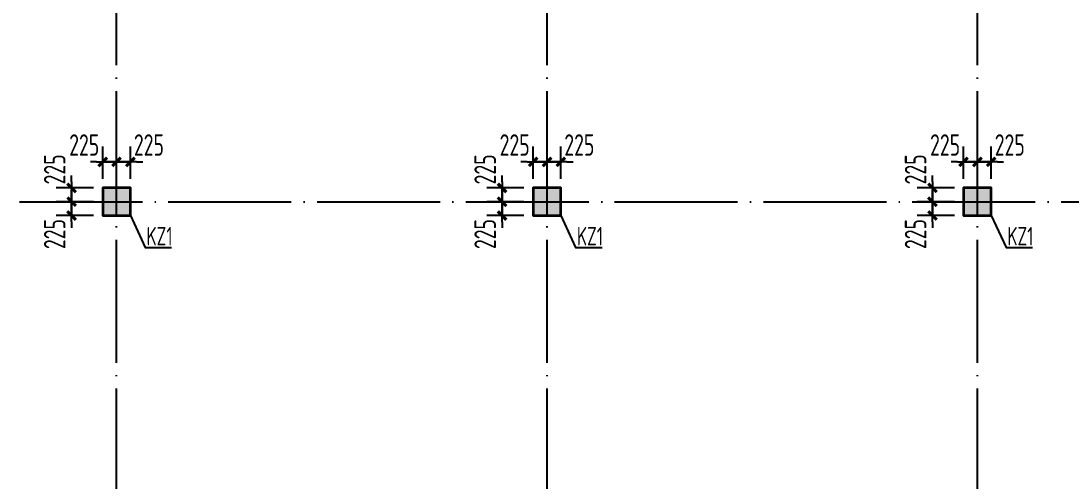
# Model space of a CAD drawing. Extents: x 8243024 to 8945023, y 669070 to 951310.
# Drawn here: x 8535008 to 8552084, y 933216 to 940697 of the extents above; entities that cross this region are included whole.
import ezdxf

# ---------------------------------------------------------------- set-up
doc = ezdxf.new("R2010")
doc.units = 0
doc.header["$LTSCALE"] = 1000
doc.linetypes.add('DOTE', pattern=[2.42, 2, -0.2, 0.02, -0.2])
doc.layers.get('0').update_dxf_attribs({"linetype": 'CONTINUOUS'})
doc.layers.get('Defpoints').update_dxf_attribs({"linetype": 'CONTINUOUS'})
for name, color, linetype in [('DIM', 3, 'CONTINUOUS'), ('DOTE', 1, 'DOTE'), ('PUB_TEXT', 7, 'CONTINUOUS'), ('柱涂实', 54, 'CONTINUOUS')]:
    doc.layers.add(name, color=color, linetype=linetype)
doc.layers.add('柱', color=2, linetype='CONTINUOUS', lineweight=35)
doc.styles.add('HZTXT', font='tssdeng.shx', dxfattribs={"width": 0.75, "bigfont": 'HZTXT.shx'})
doc.styles.add('TSSD_Dimension', font='Tssdeng.shx', dxfattribs={"width": 0.7, "bigfont": 'tssdchn.shx'})
doc.dimstyles.new('TSSD_100_100$0', dxfattribs={"dimtxt": 350, "dimasz": 100, "dimexe": 250, "dimexo": 150, "dimgap": 100, "dimtad": 1, "dimdec": 0, "dimzin": 0, "dimdsep": 46, "dimtxsty": 'TSSD_Dimension', "dimblk": '_TSDBK', "dimblk1": '_TSDBK', "dimblk2": '_TSDBK', "dimsah": 1, "dimcen": 0, "dimclrt": 7, "dimadec": 0, "dimazin": 0, "dimtfac": 1, "dimtdec": 0, "dimtix": 1, "dimtmove": 2, "dimatfit": 3, "dimldrblk": '_TSDBK', "dimfxl": 0, "dimtolj": 1, "dimtzin": 0, "dimarcsym": 0})

# ---------------------------------------------------------------- blocks, each defined once
blk = doc.blocks.new('_TSDBK')
blk.add_line((-1, 0), (1.5, 0))
at = {"const_width": 0.5}
blk.add_lwpolyline([(-0.7, -0.7), (0.7, 0.7)], dxfattribs=at)
blk = doc.blocks.new('*D1238')
at = {"layer": 'Defpoints', "color": 0}
for p in [(8536337, 937983), (8535831, 937758), (8536337, 937758)]:
    blk.add_point(p, dxfattribs=at)
at = {"layer": 'DIM', "color": 0, "lineweight": -2}
for p, q in [((8535831, 938083), (8535831, 938183)), ((8536187, 937983), (8535581, 937983)), ((8535831, 937983), (8535831, 937758)), ((8536187, 937758), (8535581, 937758)), ((8535831, 937658), (8535831, 937558))]:
    blk.add_line(p, q, dxfattribs=at)
at = {"layer": 'DIM', "color": 0, "lineweight": -2, "xscale": 100, "yscale": 100, "zscale": 100}
for p, rotation in [((8535831, 937983), 270), ((8535831, 937758), 90)]:
    blk.add_blockref('_TSDBK', p, dxfattribs=dict(at, rotation=rotation))
at = {"layer": 'DIM', "color": 7, "insert": (8535556, 938284), "char_height": 350, "attachment_point": 5, "rotation": 90, "style": 'TSSD_Dimension'}
blk.add_mtext('\\A1;225', dxfattribs=at)
blk = doc.blocks.new('*D1239')
at = {"layer": 'Defpoints', "color": 0}
for p in [(8536337, 937758), (8535831, 937533), (8536337, 937533)]:
    blk.add_point(p, dxfattribs=at)
at = {"layer": 'DIM', "color": 0, "lineweight": -2}
for p, q in [((8535831, 937858), (8535831, 937958)), ((8536187, 937758), (8535581, 937758)), ((8535831, 937758), (8535831, 937533)), ((8536187, 937533), (8535581, 937533)), ((8535831, 937433), (8535831, 937333))]:
    blk.add_line(p, q, dxfattribs=at)
at = {"layer": 'DIM', "color": 0, "lineweight": -2, "xscale": 100, "yscale": 100, "zscale": 100}
for p, rotation in [((8535831, 937758), 270), ((8535831, 937533), 90)]:
    blk.add_blockref('_TSDBK', p, dxfattribs=dict(at, rotation=rotation))
at = {"layer": 'DIM', "color": 7, "insert": (8535556, 937232), "char_height": 350, "attachment_point": 5, "rotation": 90, "style": 'TSSD_Dimension'}
blk.add_mtext('\\A1;225', dxfattribs=at)
blk = doc.blocks.new('*D1240')
at = {"layer": 'Defpoints', "color": 0}
for p in [(8536787, 938406), (8536562, 937983), (8536787, 937983)]:
    blk.add_point(p, dxfattribs=at)
at = {"layer": 'DIM', "color": 0, "lineweight": -2}
for p, q in [((8536562, 938133), (8536562, 938656)), ((8536787, 938133), (8536787, 938656)), ((8536462, 938406), (8536362, 938406)), ((8536562, 938406), (8536787, 938406)), ((8536887, 938406), (8536987, 938406))]:
    blk.add_line(p, q, dxfattribs=at)
at = {"layer": 'DIM', "color": 0, "lineweight": -2, "xscale": 100, "yscale": 100, "zscale": 100}
blk.add_blockref('_TSDBK', (8536562, 938406), dxfattribs=at)
at = {"layer": 'DIM', "color": 0, "lineweight": -2, "xscale": 100, "yscale": 100, "zscale": 100, "rotation": 180}
blk.add_blockref('_TSDBK', (8536787, 938406), dxfattribs=at)
at = {"layer": 'DIM', "color": 7, "insert": (8537088, 938681), "char_height": 350, "attachment_point": 5, "style": 'TSSD_Dimension'}
blk.add_mtext('\\A1;225', dxfattribs=at)
blk = doc.blocks.new('*D1241')
at = {"layer": 'Defpoints', "color": 0}
for p in [(8536562, 938406), (8536337, 937983), (8536562, 937983)]:
    blk.add_point(p, dxfattribs=at)
at = {"layer": 'DIM', "color": 0, "lineweight": -2}
for p, q in [((8536337, 938133), (8536337, 938656)), ((8536562, 938133), (8536562, 938656)), ((8536237, 938406), (8536137, 938406)), ((8536337, 938406), (8536562, 938406)), ((8536662, 938406), (8536762, 938406))]:
    blk.add_line(p, q, dxfattribs=at)
at = {"layer": 'DIM', "color": 0, "lineweight": -2, "xscale": 100, "yscale": 100, "zscale": 100}
blk.add_blockref('_TSDBK', (8536337, 938406), dxfattribs=at)
at = {"layer": 'DIM', "color": 0, "lineweight": -2, "xscale": 100, "yscale": 100, "zscale": 100, "rotation": 180}
blk.add_blockref('_TSDBK', (8536562, 938406), dxfattribs=at)
at = {"layer": 'DIM', "color": 7, "insert": (8536036, 938681), "char_height": 350, "attachment_point": 5, "style": 'TSSD_Dimension'}
blk.add_mtext('\\A1;225', dxfattribs=at)
blk = doc.blocks.new('*D1294')
at = {"layer": 'Defpoints', "color": 0}
for p in [(8543337, 937983), (8542831, 937758), (8543337, 937758)]:
    blk.add_point(p, dxfattribs=at)
at = {"layer": 'DIM', "color": 0, "lineweight": -2}
for p, q in [((8542831, 938083), (8542831, 938183)), ((8543187, 937983), (8542581, 937983)), ((8542831, 937983), (8542831, 937758)), ((8543187, 937758), (8542581, 937758)), ((8542831, 937658), (8542831, 937558))]:
    blk.add_line(p, q, dxfattribs=at)
at = {"layer": 'DIM', "color": 0, "lineweight": -2, "xscale": 100, "yscale": 100, "zscale": 100}
for p, rotation in [((8542831, 937983), 270), ((8542831, 937758), 90)]:
    blk.add_blockref('_TSDBK', p, dxfattribs=dict(at, rotation=rotation))
at = {"layer": 'DIM', "color": 7, "insert": (8542556, 938284), "char_height": 350, "attachment_point": 5, "rotation": 90, "style": 'TSSD_Dimension'}
blk.add_mtext('\\A1;225', dxfattribs=at)
blk = doc.blocks.new('*D1295')
at = {"layer": 'Defpoints', "color": 0}
for p in [(8543337, 937758), (8542831, 937533), (8543337, 937533)]:
    blk.add_point(p, dxfattribs=at)
at = {"layer": 'DIM', "color": 0, "lineweight": -2}
for p, q in [((8542831, 937858), (8542831, 937958)), ((8543187, 937758), (8542581, 937758)), ((8542831, 937758), (8542831, 937533)), ((8543187, 937533), (8542581, 937533)), ((8542831, 937433), (8542831, 937333))]:
    blk.add_line(p, q, dxfattribs=at)
at = {"layer": 'DIM', "color": 0, "lineweight": -2, "xscale": 100, "yscale": 100, "zscale": 100}
for p, rotation in [((8542831, 937758), 270), ((8542831, 937533), 90)]:
    blk.add_blockref('_TSDBK', p, dxfattribs=dict(at, rotation=rotation))
at = {"layer": 'DIM', "color": 7, "insert": (8542556, 937232), "char_height": 350, "attachment_point": 5, "rotation": 90, "style": 'TSSD_Dimension'}
blk.add_mtext('\\A1;225', dxfattribs=at)
blk = doc.blocks.new('*D1296')
at = {"layer": 'Defpoints', "color": 0}
for p in [(8543787, 938406), (8543562, 937983), (8543787, 937983)]:
    blk.add_point(p, dxfattribs=at)
at = {"layer": 'DIM', "color": 0, "lineweight": -2}
for p, q in [((8543562, 938133), (8543562, 938656)), ((8543787, 938133), (8543787, 938656)), ((8543462, 938406), (8543362, 938406)), ((8543562, 938406), (8543787, 938406)), ((8543887, 938406), (8543987, 938406))]:
    blk.add_line(p, q, dxfattribs=at)
at = {"layer": 'DIM', "color": 0, "lineweight": -2, "xscale": 100, "yscale": 100, "zscale": 100}
blk.add_blockref('_TSDBK', (8543562, 938406), dxfattribs=at)
at = {"layer": 'DIM', "color": 0, "lineweight": -2, "xscale": 100, "yscale": 100, "zscale": 100, "rotation": 180}
blk.add_blockref('_TSDBK', (8543787, 938406), dxfattribs=at)
at = {"layer": 'DIM', "color": 7, "insert": (8544088, 938681), "char_height": 350, "attachment_point": 5, "style": 'TSSD_Dimension'}
blk.add_mtext('\\A1;225', dxfattribs=at)
blk = doc.blocks.new('*D1297')
at = {"layer": 'Defpoints', "color": 0}
for p in [(8543562, 938406), (8543337, 937983), (8543562, 937983)]:
    blk.add_point(p, dxfattribs=at)
at = {"layer": 'DIM', "color": 0, "lineweight": -2}
for p, q in [((8543337, 938133), (8543337, 938656)), ((8543562, 938133), (8543562, 938656)), ((8543237, 938406), (8543137, 938406)), ((8543337, 938406), (8543562, 938406)), ((8543662, 938406), (8543762, 938406))]:
    blk.add_line(p, q, dxfattribs=at)
at = {"layer": 'DIM', "color": 0, "lineweight": -2, "xscale": 100, "yscale": 100, "zscale": 100}
blk.add_blockref('_TSDBK', (8543337, 938406), dxfattribs=at)
at = {"layer": 'DIM', "color": 0, "lineweight": -2, "xscale": 100, "yscale": 100, "zscale": 100, "rotation": 180}
blk.add_blockref('_TSDBK', (8543562, 938406), dxfattribs=at)
at = {"layer": 'DIM', "color": 7, "insert": (8543036, 938681), "char_height": 350, "attachment_point": 5, "style": 'TSSD_Dimension'}
blk.add_mtext('\\A1;225', dxfattribs=at)
blk = doc.blocks.new('*D1318')
at = {"layer": 'Defpoints', "color": 0}
for p in [(8550337, 937983), (8549831, 937758), (8550337, 937758)]:
    blk.add_point(p, dxfattribs=at)
at = {"layer": 'DIM', "color": 0, "lineweight": -2}
for p, q in [((8549831, 938083), (8549831, 938183)), ((8550187, 937983), (8549581, 937983)), ((8549831, 937983), (8549831, 937758)), ((8550187, 937758), (8549581, 937758)), ((8549831, 937658), (8549831, 937558))]:
    blk.add_line(p, q, dxfattribs=at)
at = {"layer": 'DIM', "color": 0, "lineweight": -2, "xscale": 100, "yscale": 100, "zscale": 100}
for p, rotation in [((8549831, 937983), 270), ((8549831, 937758), 90)]:
    blk.add_blockref('_TSDBK', p, dxfattribs=dict(at, rotation=rotation))
at = {"layer": 'DIM', "color": 7, "insert": (8549556, 938284), "char_height": 350, "attachment_point": 5, "rotation": 90, "style": 'TSSD_Dimension'}
blk.add_mtext('\\A1;225', dxfattribs=at)
blk = doc.blocks.new('*D1319')
at = {"layer": 'Defpoints', "color": 0}
for p in [(8550337, 937758), (8549831, 937533), (8550337, 937533)]:
    blk.add_point(p, dxfattribs=at)
at = {"layer": 'DIM', "color": 0, "lineweight": -2}
for p, q in [((8549831, 937858), (8549831, 937958)), ((8550187, 937758), (8549581, 937758)), ((8549831, 937758), (8549831, 937533)), ((8550187, 937533), (8549581, 937533)), ((8549831, 937433), (8549831, 937333))]:
    blk.add_line(p, q, dxfattribs=at)
at = {"layer": 'DIM', "color": 0, "lineweight": -2, "xscale": 100, "yscale": 100, "zscale": 100}
for p, rotation in [((8549831, 937758), 270), ((8549831, 937533), 90)]:
    blk.add_blockref('_TSDBK', p, dxfattribs=dict(at, rotation=rotation))
at = {"layer": 'DIM', "color": 7, "insert": (8549556, 937232), "char_height": 350, "attachment_point": 5, "rotation": 90, "style": 'TSSD_Dimension'}
blk.add_mtext('\\A1;225', dxfattribs=at)
blk = doc.blocks.new('*D1320')
at = {"layer": 'Defpoints', "color": 0}
for p in [(8550787, 938406), (8550562, 937983), (8550787, 937983)]:
    blk.add_point(p, dxfattribs=at)
at = {"layer": 'DIM', "color": 0, "lineweight": -2}
for p, q in [((8550562, 938133), (8550562, 938656)), ((8550787, 938133), (8550787, 938656)), ((8550462, 938406), (8550362, 938406)), ((8550562, 938406), (8550787, 938406)), ((8550887, 938406), (8550987, 938406))]:
    blk.add_line(p, q, dxfattribs=at)
at = {"layer": 'DIM', "color": 0, "lineweight": -2, "xscale": 100, "yscale": 100, "zscale": 100}
blk.add_blockref('_TSDBK', (8550562, 938406), dxfattribs=at)
at = {"layer": 'DIM', "color": 0, "lineweight": -2, "xscale": 100, "yscale": 100, "zscale": 100, "rotation": 180}
blk.add_blockref('_TSDBK', (8550787, 938406), dxfattribs=at)
at = {"layer": 'DIM', "color": 7, "insert": (8551088, 938681), "char_height": 350, "attachment_point": 5, "style": 'TSSD_Dimension'}
blk.add_mtext('\\A1;225', dxfattribs=at)
blk = doc.blocks.new('*D1321')
at = {"layer": 'Defpoints', "color": 0}
for p in [(8550562, 938406), (8550337, 937983), (8550562, 937983)]:
    blk.add_point(p, dxfattribs=at)
at = {"layer": 'DIM', "color": 0, "lineweight": -2}
for p, q in [((8550337, 938133), (8550337, 938656)), ((8550562, 938133), (8550562, 938656)), ((8550237, 938406), (8550137, 938406)), ((8550337, 938406), (8550562, 938406)), ((8550662, 938406), (8550762, 938406))]:
    blk.add_line(p, q, dxfattribs=at)
at = {"layer": 'DIM', "color": 0, "lineweight": -2, "xscale": 100, "yscale": 100, "zscale": 100}
blk.add_blockref('_TSDBK', (8550337, 938406), dxfattribs=at)
at = {"layer": 'DIM', "color": 0, "lineweight": -2, "xscale": 100, "yscale": 100, "zscale": 100, "rotation": 180}
blk.add_blockref('_TSDBK', (8550562, 938406), dxfattribs=at)
at = {"layer": 'DIM', "color": 7, "insert": (8550036, 938681), "char_height": 350, "attachment_point": 5, "style": 'TSSD_Dimension'}
blk.add_mtext('\\A1;225', dxfattribs=at)

msp = doc.modelspace()

# ---------------------------------------------------------------- hatches: boundary and pattern name
at = {"layer": '柱涂实'}
for points in [[(8536787.3, 937533.1), (8536787.3, 937983.1), (8536337.3, 937983.1), (8536337.3, 937533.1)], [(8543787.3, 937533.1), (8543787.3, 937983.1), (8543337.3, 937983.1), (8543337.3, 937533.1)], [(8550787.3, 937533.1), (8550787.3, 937983.1), (8550337.3, 937983.1), (8550337.3, 937533.1)]]:
    msp.add_hatch(color=256, dxfattribs=at).paths.add_polyline_path(points)

# ---------------------------------------------------------------- linework, layer by layer
at = {"layer": 'DOTE'}
for p, q in [((8536562.3, 901258.1), (8536562.3, 946258.1)), ((8543562.3, 901258.1), (8543562.3, 946258.1)), ((8550562.3, 901258.1), (8550562.3, 946258.1)), ((8435762.3, 937758.1), (8566062.3, 937758.1))]:
    msp.add_line(p, q, dxfattribs=at)
at = {"layer": 'PUB_TEXT', "color": 7}
for points in [[(8536787.3, 937533.1), (8537026.7, 937015.3), (8537457.9, 937015.3)], [(8543787.3, 937533.1), (8544026.7, 937015.3), (8544457.9, 937015.3)], [(8550787.3, 937533.1), (8551026.7, 937015.3), (8551457.9, 937015.3)]]:
    msp.add_lwpolyline(points, dxfattribs=at)
at = {"layer": '柱'}
for points in [[(8536787.3, 937533.1), (8536787.3, 937983.1), (8536337.3, 937983.1), (8536337.3, 937533.1)], [(8543787.3, 937533.1), (8543787.3, 937983.1), (8543337.3, 937983.1), (8543337.3, 937533.1)], [(8550787.3, 937533.1), (8550787.3, 937983.1), (8550337.3, 937983.1), (8550337.3, 937533.1)]]:
    msp.add_lwpolyline(points, close=True, dxfattribs=at)
at = {"layer": '柱涂实', "linetype": 'Continuous'}
for points in [[(8536787.3, 937533.1), (8536787.3, 937983.1), (8536337.3, 937983.1), (8536337.3, 937533.1)], [(8543787.3, 937533.1), (8543787.3, 937983.1), (8543337.3, 937983.1), (8543337.3, 937533.1)], [(8550787.3, 937533.1), (8550787.3, 937983.1), (8550337.3, 937983.1), (8550337.3, 937533.1)]]:
    msp.add_lwpolyline(points, close=True, dxfattribs=at)

# ---------------------------------------------------------------- texts
at = {"layer": 'PUB_TEXT', "color": 6, "style": 'HZTXT', "width": 0.7}
for p in [(8537048.3, 937047.3), (8544048.3, 937047.3), (8551048.3, 937047.3)]:
    msp.add_text('KZ1', height=300, dxfattribs=at).set_placement(p)

# ---------------------------------------------------------------- dimensions: what is measured, and where the dimension line sits
at = {"layer": 'DIM'}
for base, p1, p2, picture, middle in [((8536562.3, 938406), (8536337.3, 937983.1), (8536562.3, 937983.1), '*D1241', (8536036.2, 938681)), ((8536787.3, 938406), (8536562.3, 937983.1), (8536787.3, 937983.1), '*D1240', (8537088.4, 938681)), ((8543562.3, 938406), (8543337.3, 937983.1), (8543562.3, 937983.1), '*D1297', (8543036.2, 938681)), ((8543787.3, 938406), (8543562.3, 937983.1), (8543787.3, 937983.1), '*D1296', (8544088.4, 938681)), ((8550562.3, 938406), (8550337.3, 937983.1), (8550562.3, 937983.1), '*D1321', (8550036.2, 938681)), ((8550787.3, 938406), (8550562.3, 937983.1), (8550787.3, 937983.1), '*D1320', (8551088.4, 938681))]:
    dim = msp.add_linear_dim(base=base, p1=p1, p2=p2, dimstyle='TSSD_100_100$0', dxfattribs=at)
    dim.commit()
    dim.dimension.update_dxf_attribs({"geometry": picture, "text_midpoint": middle, "dimtype": 160})
for base, p1, p2, picture, middle in [((8535831.2, 937758.1), (8536337.3, 937983.1), (8536337.3, 937758.1), '*D1238', (8535556.2, 938284.2)), ((8542831.2, 937758.1), (8543337.3, 937983.1), (8543337.3, 937758.1), '*D1294', (8542556.2, 938284.2)), ((8549831.2, 937758.1), (8550337.3, 937983.1), (8550337.3, 937758.1), '*D1318', (8549556.2, 938284.2)), ((8535831.2, 937533.1), (8536337.3, 937758.1), (8536337.3, 937533.1), '*D1239', (8535556.2, 937232)), ((8542831.2, 937533.1), (8543337.3, 937758.1), (8543337.3, 937533.1), '*D1295', (8542556.2, 937232)), ((8549831.2, 937533.1), (8550337.3, 937758.1), (8550337.3, 937533.1), '*D1319', (8549556.2, 937232))]:
    dim = msp.add_linear_dim(base=base, p1=p1, p2=p2, angle=90, dimstyle='TSSD_100_100$0', dxfattribs=at)
    dim.commit()
    dim.dimension.update_dxf_attribs({"geometry": picture, "text_midpoint": middle, "dimtype": 160})

doc.saveas('drawing.dxf')
